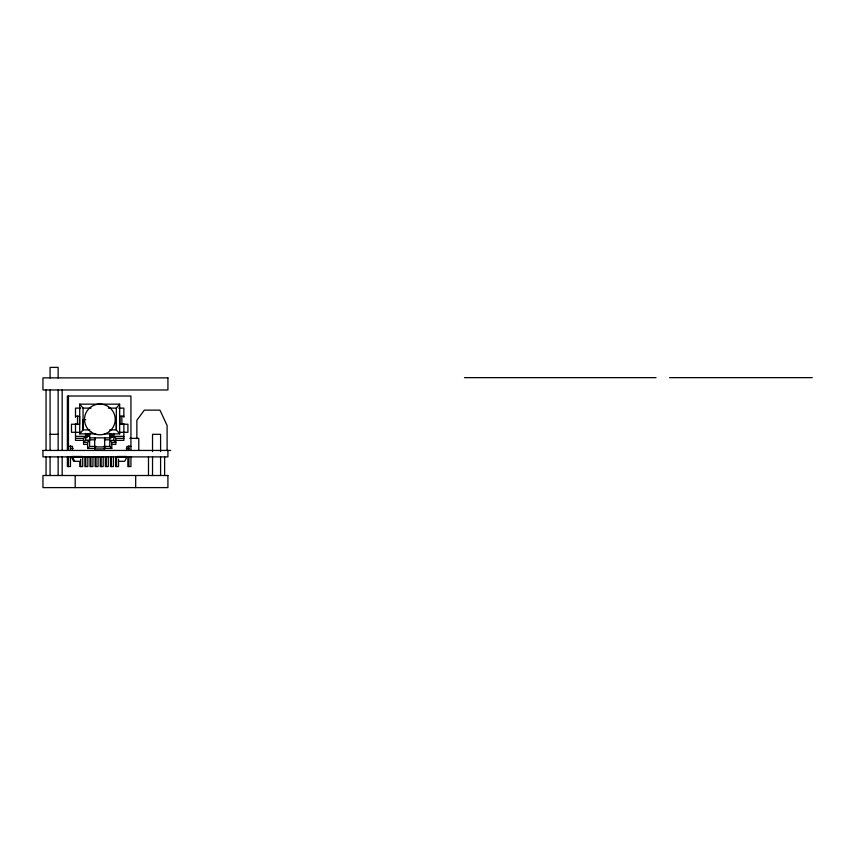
<?xml version="1.0" encoding="UTF-8"?>
<svg xmlns="http://www.w3.org/2000/svg" width="855" height="855" viewBox="0 0 855 855"><rect width="100%" height="100%" fill="white"/><g stroke="black" fill="none" stroke-linecap="round" stroke-linejoin="round"><path stroke-width="1.28" d="M104.684 439.812L104.684 437.835L104.684 448.928L94.702 448.928L94.702 437.835L94.702 439.812M104.353 433.87L119.668 433.87L116.333 429.905L116.312 419.687L116.333 408.113L119.668 404.148L79.718 404.148L79.718 433.87L95.696 433.87M79.718 433.87L83.053 429.905L83.074 419.687L83.053 408.113L79.718 404.148M75.507 438.348L83.566 438.348L85.564 436.349L75.507 436.349M87.595 442.377L89.604 440.378L85.564 440.368L83.566 442.377L87.595 442.377L87.595 448.426L95.236 448.426M87.595 448.426L89.604 446.428L95.91 446.428M75.507 424.251L79.536 424.24L79.536 416.171L75.507 416.171M464.511 377.643L655.999 377.643M669.593 377.643L812.25 377.643M80.52 408.113L75.507 408.113L75.507 417.315M83.053 408.113L91.036 408.113M108.35 408.113L116.333 408.113M118.653 408.113L123.879 408.113L123.879 417.315M123.879 416.171L119.85 416.171L119.85 424.24L123.879 424.251M85.714 419.698L83.053 419.698L83.053 429.905L89.711 429.905M109.675 429.905L116.333 429.905L116.333 419.698M80.541 432.32L71.478 432.299L71.478 424.24L77.516 424.24L77.516 416.171M118.856 432.32L127.919 432.299L127.919 424.24L121.87 424.24L121.87 416.171M50.082 434.319L58.14 434.319M109.718 434.287C112.518 432.844 113.961 437.803 111 437.856L89.657 437.856M123.879 436.349L113.822 436.349L115.82 438.348L123.879 438.348M129.875 438.348L138.777 438.348L138.777 450.446M95.033 439.812L89.711 439.812L89.711 433.207M104.353 439.812L109.675 439.812L109.675 433.207M83.566 440.368L75.507 440.368L75.507 423.888M109.793 440.378L113.822 440.378L115.82 442.377L111.791 442.377L109.793 440.378L109.793 446.428L111.791 448.426L111.791 442.377M115.82 440.368L123.879 440.368L123.879 423.888M87.595 444.397L83.566 444.397L83.566 438.348M111.791 444.397L115.82 444.397L115.82 438.348M68.453 446.363L72.483 446.363L72.483 450.446M103.476 446.428L109.793 446.428M130.933 446.406L126.903 446.406L126.903 450.446M70.463 448.426L73.124 448.426M104.15 448.426L111.791 448.426M126.262 448.426L128.923 448.426M42.75 450.446L170.626 450.446M71.617 456.485L82.358 456.485M117.028 456.485L126.7 456.485M82.358 457.297L71.617 457.297L73.648 461.326L80.327 461.326M117.028 457.297L126.7 457.297L124.67 461.326L118.364 461.326M72.686 457.297L74.716 461.326M167.922 450.446L167.922 456.891L42.953 456.891L42.953 450.446M167.099 450.446L167.099 425.501L159.96 410.133L144.335 410.133L136.864 420.254L136.864 438.626M164.62 456.891L164.62 475.508M160.59 451.59L160.59 434.319L152.532 434.319L152.532 451.59M160.59 456.891L160.59 475.508M152.532 456.891L152.532 475.508M148.492 456.891L148.492 475.508M135.678 475.508L135.678 487.607M130.933 450.446L130.933 396.015L67.385 396.015L67.385 450.446M130.933 456.645L130.933 466.563L127.855 466.563L127.855 456.645M128.923 445.776L128.923 450.446M128.923 456.645L128.923 466.563M119.668 404.148L119.668 433.87M118.546 459.124L118.546 466.563L115.607 466.563L115.607 456.645M116.526 456.645L116.526 466.563M113.822 433.325L113.822 440.378M113.426 456.645L113.426 466.563L110.487 466.563L110.487 456.645M111.407 456.645L111.407 466.563M108.307 456.645L108.307 466.563L105.368 466.563L105.368 456.645M106.287 456.645L106.287 466.563M104.684 448.928L104.684 446.951L94.702 446.951L94.702 448.928M103.188 456.645L103.188 466.563L100.249 466.563L100.249 456.645M101.168 456.645L101.168 466.563M98.069 456.645L98.069 466.563L95.129 466.563L95.129 456.645M96.049 456.645L96.049 466.563M92.949 456.645L92.949 466.563L90.01 466.563L90.01 456.645M90.929 456.645L90.929 466.563M89.604 446.428L89.604 440.368L85.564 440.378L85.564 433.325M87.83 456.645L87.83 466.563L84.891 466.563L84.891 456.645M85.81 456.645L85.81 466.563M82.711 456.645L82.711 466.563L79.772 466.563L79.772 461.604M80.691 459.124L80.691 466.563M75.197 475.508L75.197 487.607M70.463 445.776L70.463 450.446M70.463 456.645L70.463 466.563L67.385 466.563L67.385 456.645M68.453 396.015L68.453 450.446M68.453 456.645L68.453 466.563M62.169 389.976L62.169 450.446M62.169 456.891L62.169 475.508M58.14 377.942L58.14 367.394L50.082 367.394L50.082 377.942M58.14 389.976L58.14 450.446M58.14 456.891L58.14 475.508M50.082 389.976L50.082 450.446M50.082 456.891L50.082 475.508M46.052 389.976L46.052 450.446M46.052 456.891L46.052 475.508M112.176 436.05L111.684 437.29L110.188 437.439L110.188 434.714L111.791 434.939L112.176 436.05M89.444 435.323L88.984 436.232L87.189 436.403L86.718 437.856L86.718 434.287L88.856 434.383L89.444 435.323M88.963 435.334L87.189 435.986L87.189 434.714L88.963 435.334M167.922 377.878L42.953 377.878L42.953 389.976L167.922 389.976L167.922 377.878M167.922 475.508L42.953 475.508L42.953 487.607L167.922 487.607L167.922 475.508M91.068 432.021A15.358 15.358 0 0 0 115.169 420.767A15.358 15.358 0 0 0 93.366 405.516A15.358 15.358 0 0 0 91.068 432.021"/></g></svg>
